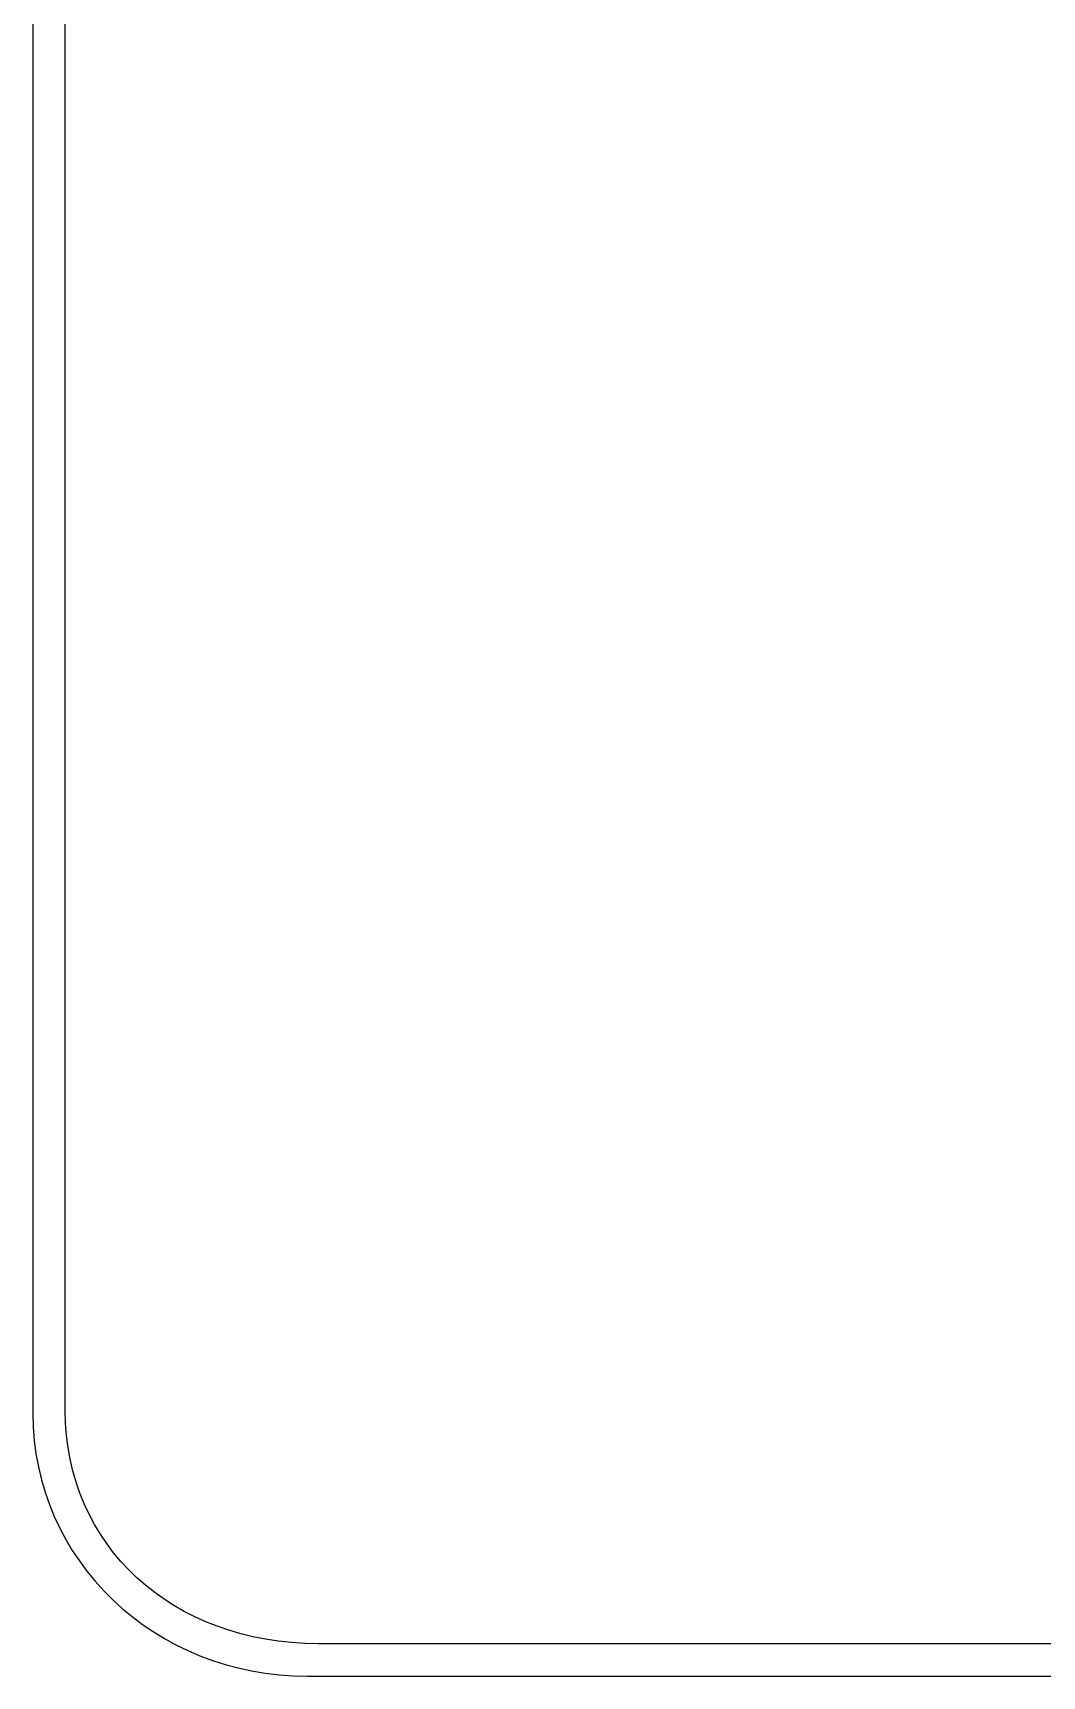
# Model space of a CAD drawing. Header units: millimetres. Extents: x -33000 to 294000, y 0 to 42408.
# Drawn here: x 94945 to 95132, y 16629 to 16933.5 of the extents above; entities that cross this region are included whole.
import ezdxf

# ---------------------------------------------------------------- set-up
doc = ezdxf.new("R2010")
doc.units = ezdxf.units.MM
doc.header["$LTSCALE"] = 50
doc.layers.add('arch', color=8, linetype='Continuous')

msp = doc.modelspace()

# ---------------------------------------------------------------- linework, layer by layer
at = {"layer": 'arch', "linetype": 'Continuous'}
for p, q in [((94945, 17100.3), (94945, 16677.61)), ((94951, 16678.18), (94951, 17099.73)), ((95395, 16634.96), (94997.9, 16634.96)), ((94995.87, 16628.96), (95390, 16628.96))]:
    msp.add_line(p, q, dxfattribs=at)
msp.add_ellipse((94997.57, 16679.23), major_axis=(-50.27, -16.26), ratio=0.94634, start_param=5.986123, end_param=7.524613, dxfattribs=at)
at = {"layer": 'arch', "linetype": 'Continuous', "extrusion": (0, 0, -1)}
msp.add_ellipse((95007.58, 16687.1), major_axis=(-50.18, -31.64), ratio=0.825965, start_param=5.364314, end_param=6.763256, dxfattribs=at)

doc.saveas('drawing.dxf')
